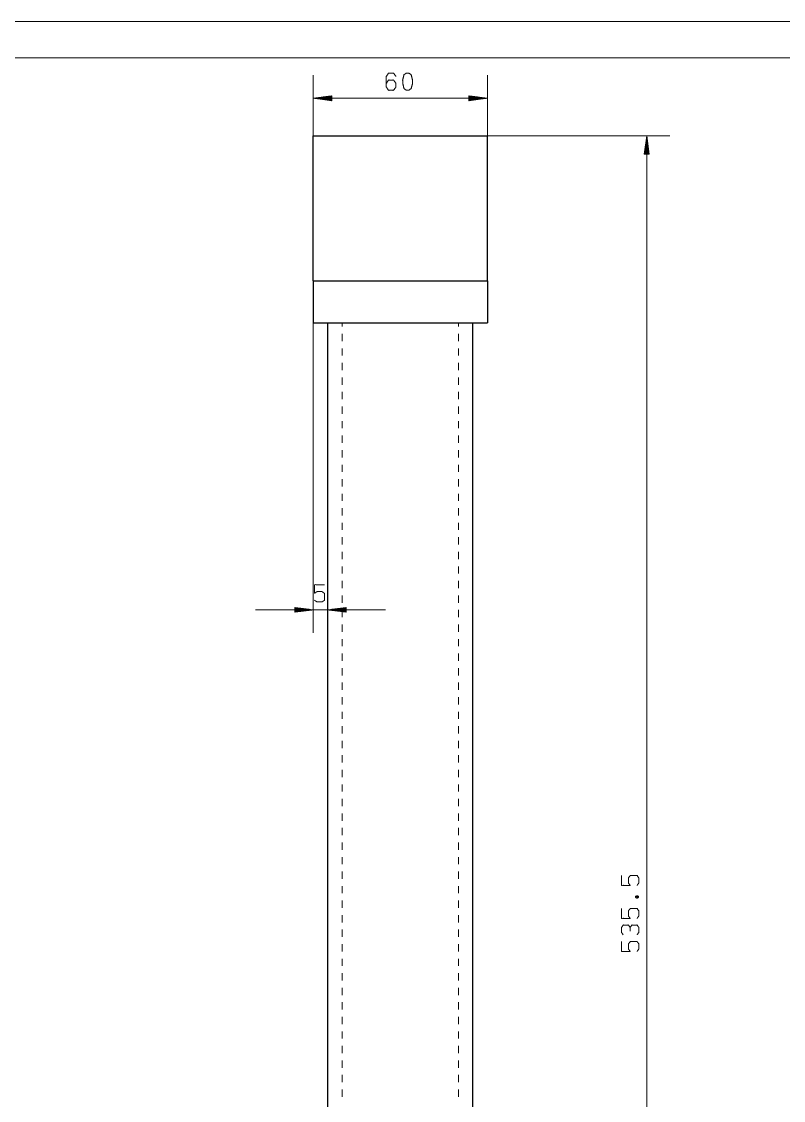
# Model space of a CAD drawing. Header units: millimetres. Extents: x 0 to 420, y 0 to 297.
# Drawn here: x 210 to 315, y 148.2 to 297 of the extents above; entities that cross this region are included whole.
import ezdxf

# ---------------------------------------------------------------- set-up
doc = ezdxf.new("R2010")
doc.units = ezdxf.units.MM
doc.layers.add('101', color=7, linetype='Continuous', true_color=0xffffff)

msp = doc.modelspace()

# ---------------------------------------------------------------- linework, layer by layer
at = {"layer": '101', "color": 133, "linetype": 'Continuous', "lineweight": 18}
for p, q in [((420, 297), (0, 297)), ((415, 292), (25, 292))]:
    msp.add_line(p, q, dxfattribs=at)
at = {"layer": '101', "color": 22, "linetype": 'Continuous', "lineweight": 18}
for p, q in [((250.2, 281.24), (250.2, 289.6)), ((274.2, 281.24), (274.2, 289.6)), ((252.74, 286.76), (250.2, 286.42)), ((250.2, 286.42), (252.74, 286.09)), ((250.2, 286.42), (274.2, 286.42)), ((252.74, 286.45), (250.4, 286.45)), ((252.74, 286.4), (250.4, 286.4)), ((252.74, 286.5), (250.78, 286.5)), ((252.74, 286.35), (250.78, 286.35)), ((252.74, 286.55), (251.17, 286.55)), ((252.74, 286.3), (251.17, 286.3)), ((252.74, 286.6), (251.55, 286.6)), ((252.74, 286.25), (251.55, 286.25)), ((252.74, 286.65), (251.94, 286.65)), ((252.74, 286.19), (251.94, 286.19)), ((252.74, 286.7), (252.32, 286.7)), ((252.74, 286.14), (252.32, 286.14)), ((252.74, 286.75), (252.71, 286.75)), ((252.74, 286.75), (252.71, 286.75)), ((252.74, 286.09), (252.71, 286.09)), ((252.74, 286.09), (252.71, 286.09)), ((252.74, 286.09), (252.74, 286.76)), ((274.2, 286.42), (271.66, 286.76)), ((271.66, 286.76), (271.66, 286.09)), ((271.66, 286.75), (271.69, 286.75)), ((271.66, 286.75), (271.69, 286.75)), ((271.66, 286.7), (272.08, 286.7)), ((271.66, 286.65), (272.47, 286.65)), ((271.66, 286.6), (272.85, 286.6)), ((271.66, 286.55), (273.24, 286.55)), ((271.66, 286.5), (273.62, 286.5)), ((271.66, 286.45), (274.01, 286.45)), ((271.66, 286.09), (274.2, 286.42)), ((271.66, 286.4), (274.01, 286.4)), ((271.66, 286.35), (273.62, 286.35)), ((271.66, 286.3), (273.24, 286.3)), ((271.66, 286.25), (272.85, 286.25)), ((271.66, 286.19), (272.47, 286.19)), ((271.66, 286.14), (272.08, 286.14)), ((271.66, 286.09), (271.69, 286.09)), ((271.66, 286.09), (271.69, 286.09)), ((274.2, 281.24), (299.34, 281.24)), ((296.16, 281.24), (295.83, 278.7)), ((296.5, 278.7), (296.16, 281.24)), ((296.16, 281.24), (296.16, 67.04)), ((295.98, 278.7), (295.98, 279.89)), ((296.03, 278.7), (296.03, 280.27)), ((296.08, 278.7), (296.08, 280.66)), ((296.14, 278.7), (296.14, 281.04)), ((296.19, 278.7), (296.19, 281.04)), ((296.24, 278.7), (296.24, 280.66)), ((296.29, 278.7), (296.29, 280.27)), ((296.34, 278.7), (296.34, 279.89)), ((295.83, 278.7), (295.83, 278.73)), ((295.83, 278.7), (295.83, 278.73)), ((295.83, 278.7), (296.5, 278.7)), ((295.88, 278.7), (295.88, 279.11)), ((295.93, 278.7), (295.93, 279.5)), ((296.39, 278.7), (296.39, 279.5)), ((296.44, 278.7), (296.44, 279.11)), ((296.49, 278.7), (296.49, 278.73)), ((296.49, 278.7), (296.49, 278.73)), ((250.2, 255.44), (250.2, 212.69)), ((242.26, 215.87), (260.14, 215.87)), ((247.66, 216.2), (247.69, 216.2)), ((247.66, 216.2), (247.66, 215.53)), ((250.2, 215.87), (247.66, 216.2)), ((247.66, 216.2), (247.69, 216.2)), ((247.66, 216.15), (248.08, 216.15)), ((247.66, 216.1), (248.47, 216.1)), ((247.66, 216.05), (248.85, 216.05)), ((247.66, 215.99), (249.24, 215.99)), ((247.66, 215.94), (249.62, 215.94)), ((247.66, 215.89), (250.01, 215.89)), ((247.66, 215.53), (250.2, 215.87)), ((247.66, 215.84), (250.01, 215.84)), ((247.66, 215.79), (249.62, 215.79)), ((254.74, 216.2), (252.2, 215.87)), ((252.2, 215.87), (254.74, 215.53)), ((254.74, 215.89), (252.4, 215.89)), ((254.74, 215.84), (252.4, 215.84)), ((254.74, 215.94), (252.78, 215.94)), ((254.74, 215.79), (252.78, 215.79)), ((254.74, 215.99), (253.17, 215.99)), ((254.74, 216.05), (253.55, 216.05)), ((254.74, 216.1), (253.94, 216.1)), ((254.74, 216.15), (254.32, 216.15)), ((254.74, 216.2), (254.71, 216.2)), ((254.74, 216.2), (254.71, 216.2)), ((254.74, 215.53), (254.74, 216.2)), ((247.66, 215.74), (249.24, 215.74)), ((247.66, 215.69), (248.85, 215.69)), ((247.66, 215.64), (248.47, 215.64)), ((247.66, 215.59), (248.08, 215.59)), ((247.66, 215.54), (247.69, 215.54)), ((247.66, 215.54), (247.69, 215.54)), ((254.74, 215.74), (253.17, 215.74)), ((254.74, 215.69), (253.55, 215.69)), ((254.74, 215.64), (253.94, 215.64)), ((254.74, 215.59), (254.32, 215.59)), ((254.74, 215.54), (254.71, 215.54)), ((254.74, 215.54), (254.71, 215.54))]:
    msp.add_line(p, q, dxfattribs=at)
at = {"layer": '101', "color": 72, "linetype": 'Continuous', "lineweight": 25}
for p, q in [((250.2, 261.24), (250.2, 281.24)), ((250.2, 281.24), (274.2, 281.24)), ((274.2, 261.24), (274.2, 281.24)), ((250.2, 261.24), (274.2, 261.24)), ((250.2, 261.24), (250.2, 255.44)), ((274.2, 261.24), (274.2, 255.44)), ((250.2, 255.44), (274.2, 255.44)), ((252.2, 67.04), (252.2, 255.44)), ((272.2, 67.04), (272.2, 255.44))]:
    msp.add_line(p, q, dxfattribs=at)
at = {"layer": '101', "color": 53, "linetype": 'Continuous', "lineweight": 18}
for p, q in [((254.2, 254.94), (254.2, 255.44)), ((270.2, 254.94), (270.2, 255.44)), ((254.2, 252.93), (254.2, 253.93)), ((270.2, 252.93), (270.2, 253.93)), ((254.2, 250.93), (254.2, 251.93)), ((270.2, 250.93), (270.2, 251.93)), ((254.2, 248.92), (254.2, 249.92)), ((270.2, 248.92), (270.2, 249.92)), ((254.2, 246.92), (254.2, 247.92)), ((270.2, 246.92), (270.2, 247.92)), ((254.2, 244.91), (254.2, 245.92)), ((270.2, 244.91), (270.2, 245.92)), ((254.2, 242.91), (254.2, 243.91)), ((270.2, 242.91), (270.2, 243.91)), ((254.2, 240.91), (254.2, 241.91)), ((270.2, 240.91), (270.2, 241.91)), ((254.2, 238.9), (254.2, 239.9)), ((270.2, 238.9), (270.2, 239.9)), ((254.2, 236.9), (254.2, 237.9)), ((270.2, 236.9), (270.2, 237.9)), ((254.2, 234.89), (254.2, 235.89)), ((270.2, 234.89), (270.2, 235.89)), ((254.2, 232.89), (254.2, 233.89)), ((270.2, 232.89), (270.2, 233.89)), ((254.2, 230.88), (254.2, 231.89)), ((270.2, 230.88), (270.2, 231.89)), ((254.2, 228.88), (254.2, 229.88)), ((270.2, 228.88), (270.2, 229.88)), ((254.2, 226.88), (254.2, 227.88)), ((270.2, 226.88), (270.2, 227.88)), ((254.2, 224.87), (254.2, 225.87)), ((270.2, 224.87), (270.2, 225.87)), ((254.2, 222.87), (254.2, 223.87)), ((270.2, 222.87), (270.2, 223.87)), ((254.2, 220.86), (254.2, 221.86)), ((270.2, 220.86), (270.2, 221.86)), ((254.2, 218.86), (254.2, 219.86)), ((270.2, 218.86), (270.2, 219.86)), ((254.2, 216.85), (254.2, 217.86)), ((270.2, 216.85), (270.2, 217.86)), ((254.2, 214.85), (254.2, 215.85)), ((270.2, 214.85), (270.2, 215.85)), ((254.2, 212.85), (254.2, 213.85)), ((270.2, 212.85), (270.2, 213.85)), ((254.2, 210.84), (254.2, 211.84)), ((270.2, 210.84), (270.2, 211.84)), ((254.2, 208.84), (254.2, 209.84)), ((270.2, 208.84), (270.2, 209.84)), ((254.2, 206.83), (254.2, 207.84)), ((270.2, 206.83), (270.2, 207.84)), ((254.2, 204.83), (254.2, 205.83)), ((270.2, 204.83), (270.2, 205.83)), ((254.2, 202.82), (254.2, 203.83)), ((270.2, 202.82), (270.2, 203.83)), ((254.2, 200.82), (254.2, 201.82)), ((270.2, 200.82), (270.2, 201.82)), ((254.2, 198.82), (254.2, 199.82)), ((270.2, 198.82), (270.2, 199.82)), ((254.2, 196.81), (254.2, 197.81)), ((270.2, 196.81), (270.2, 197.81)), ((254.2, 194.81), (254.2, 195.81)), ((270.2, 194.81), (270.2, 195.81)), ((254.2, 192.8), (254.2, 193.81)), ((270.2, 192.8), (270.2, 193.81)), ((254.2, 190.8), (254.2, 191.8)), ((270.2, 190.8), (270.2, 191.8)), ((254.2, 188.79), (254.2, 189.8)), ((270.2, 188.79), (270.2, 189.8)), ((254.2, 186.79), (254.2, 187.79)), ((270.2, 186.79), (270.2, 187.79)), ((254.2, 184.79), (254.2, 185.79)), ((270.2, 184.79), (270.2, 185.79)), ((254.2, 182.78), (254.2, 183.78)), ((270.2, 182.78), (270.2, 183.78)), ((254.2, 180.78), (254.2, 181.78)), ((270.2, 180.78), (270.2, 181.78)), ((254.2, 178.77), (254.2, 179.78)), ((270.2, 178.77), (270.2, 179.78)), ((254.2, 176.77), (254.2, 177.77)), ((270.2, 176.77), (270.2, 177.77)), ((254.2, 174.76), (254.2, 175.77)), ((270.2, 174.76), (270.2, 175.77)), ((254.2, 172.76), (254.2, 173.76)), ((270.2, 172.76), (270.2, 173.76)), ((254.2, 170.76), (254.2, 171.76)), ((270.2, 170.76), (270.2, 171.76)), ((254.2, 168.75), (254.2, 169.75)), ((270.2, 168.75), (270.2, 169.75)), ((254.2, 166.75), (254.2, 167.75)), ((270.2, 166.75), (270.2, 167.75)), ((254.2, 164.74), (254.2, 165.75)), ((270.2, 164.74), (270.2, 165.75)), ((254.2, 162.74), (254.2, 163.74)), ((270.2, 162.74), (270.2, 163.74)), ((254.2, 160.74), (254.2, 161.74)), ((270.2, 160.74), (270.2, 161.74)), ((254.2, 158.73), (254.2, 159.73)), ((270.2, 158.73), (270.2, 159.73)), ((254.2, 156.73), (254.2, 157.73)), ((270.2, 156.73), (270.2, 157.73)), ((254.2, 154.72), (254.2, 155.72)), ((270.2, 154.72), (270.2, 155.72)), ((254.2, 152.72), (254.2, 153.72)), ((270.2, 152.72), (270.2, 153.72)), ((254.2, 150.71), (254.2, 151.72)), ((270.2, 150.71), (270.2, 151.72)), ((254.2, 148.71), (254.2, 149.71)), ((270.2, 148.71), (270.2, 149.71))]:
    msp.add_line(p, q, dxfattribs=at)
at = {"layer": '101', "color": 72, "linetype": 'Continuous', "lineweight": 18}
msp.add_line((294.62, 176.19), (295.04, 176.35), dxfattribs=at)
for points, knots in [([(260.26, 288.47), (260.58, 288.94), (261.27, 288.94), (261.6, 288.47), (261.6, 287.99), (261.27, 287.52), (260.58, 287.52), (260.26, 287.99), (260.26, 289.42), (260.58, 289.89), (261.27, 289.89), (261.6, 289.42)], [0, 0, 0.076961, 0.169759, 0.248071, 0.312017, 0.390329, 0.483127, 0.560088, 0.751925, 0.828888, 0.921686, 1, 1]), ([(263.37, 287.52), (263.7, 287.77), (263.88, 288.47), (263.88, 288.94), (263.7, 289.67), (263.37, 289.89), (263.03, 289.89), (262.7, 289.67), (262.52, 288.94), (262.54, 288.47), (262.7, 287.77), (263.03, 287.52), (263.37, 287.52)], [0, 0, 0.067523, 0.183971, 0.260581, 0.380941, 0.446139, 0.500306, 0.565504, 0.685864, 0.762528, 0.87831, 0.945834, 1, 1]), ([(250.38, 217.18), (250.72, 216.96), (251.41, 216.96), (251.74, 217.18), (251.74, 218.13), (251.41, 218.38), (250.72, 218.38), (250.38, 218.16), (250.38, 219.33), (251.74, 219.33)], [0, 0, 0.062227, 0.168342, 0.230571, 0.376815, 0.441267, 0.547382, 0.609609, 0.79049, 1, 1]), ([(294.84, 177.87), (295.07, 178.2), (295.07, 178.89), (294.84, 179.23), (293.89, 179.23), (293.64, 178.89), (293.64, 178.2), (293.87, 177.87), (292.69, 177.87), (292.69, 179.23)], [0, 0, 0.062229, 0.168344, 0.230571, 0.376815, 0.441262, 0.547377, 0.609606, 0.79049, 1, 1]), ([(295.04, 176.19), (295.04, 176.35), (294.82, 176.44), (294.62, 176.35), (294.62, 176.19), (294.82, 176.1), (295.04, 176.19), (294.62, 176.35)], [0, 0, 0.093967, 0.236776, 0.365957, 0.459924, 0.589104, 0.731914, 1, 1]), ([(294.84, 173.32), (295.07, 173.65), (295.07, 174.34), (294.84, 174.68), (293.89, 174.68), (293.64, 174.34), (293.64, 173.65), (293.87, 173.32), (292.69, 173.32), (292.69, 174.68)], [0, 0, 0.062227, 0.168342, 0.230571, 0.376815, 0.441265, 0.54738, 0.609606, 0.79049, 1, 1]), ([(293.87, 172.06), (293.64, 172.4), (292.92, 172.4), (292.69, 172.06), (292.69, 171.38), (292.92, 171.04)], [0, 0, 0.153873, 0.429849, 0.583727, 0.846122, 1, 1]), ([(294.84, 171.06), (295.07, 171.38), (295.07, 172.06), (294.84, 172.4), (294.12, 172.4), (293.87, 172.06), (293.87, 171.55)], [0, 0, 0.124121, 0.343689, 0.472448, 0.70338, 0.836733, 1, 1]), ([(294.84, 168.76), (295.07, 169.1), (295.07, 169.79), (294.84, 170.12), (293.89, 170.12), (293.64, 169.79), (293.64, 169.1), (293.87, 168.76), (292.69, 168.76), (292.69, 170.12)], [0, 0, 0.062228, 0.168343, 0.230571, 0.376815, 0.441263, 0.547379, 0.609606, 0.79049, 1, 1])]:
    msp.add_open_spline(points, degree=1, knots=knots, dxfattribs=at)

doc.saveas('drawing.dxf')
